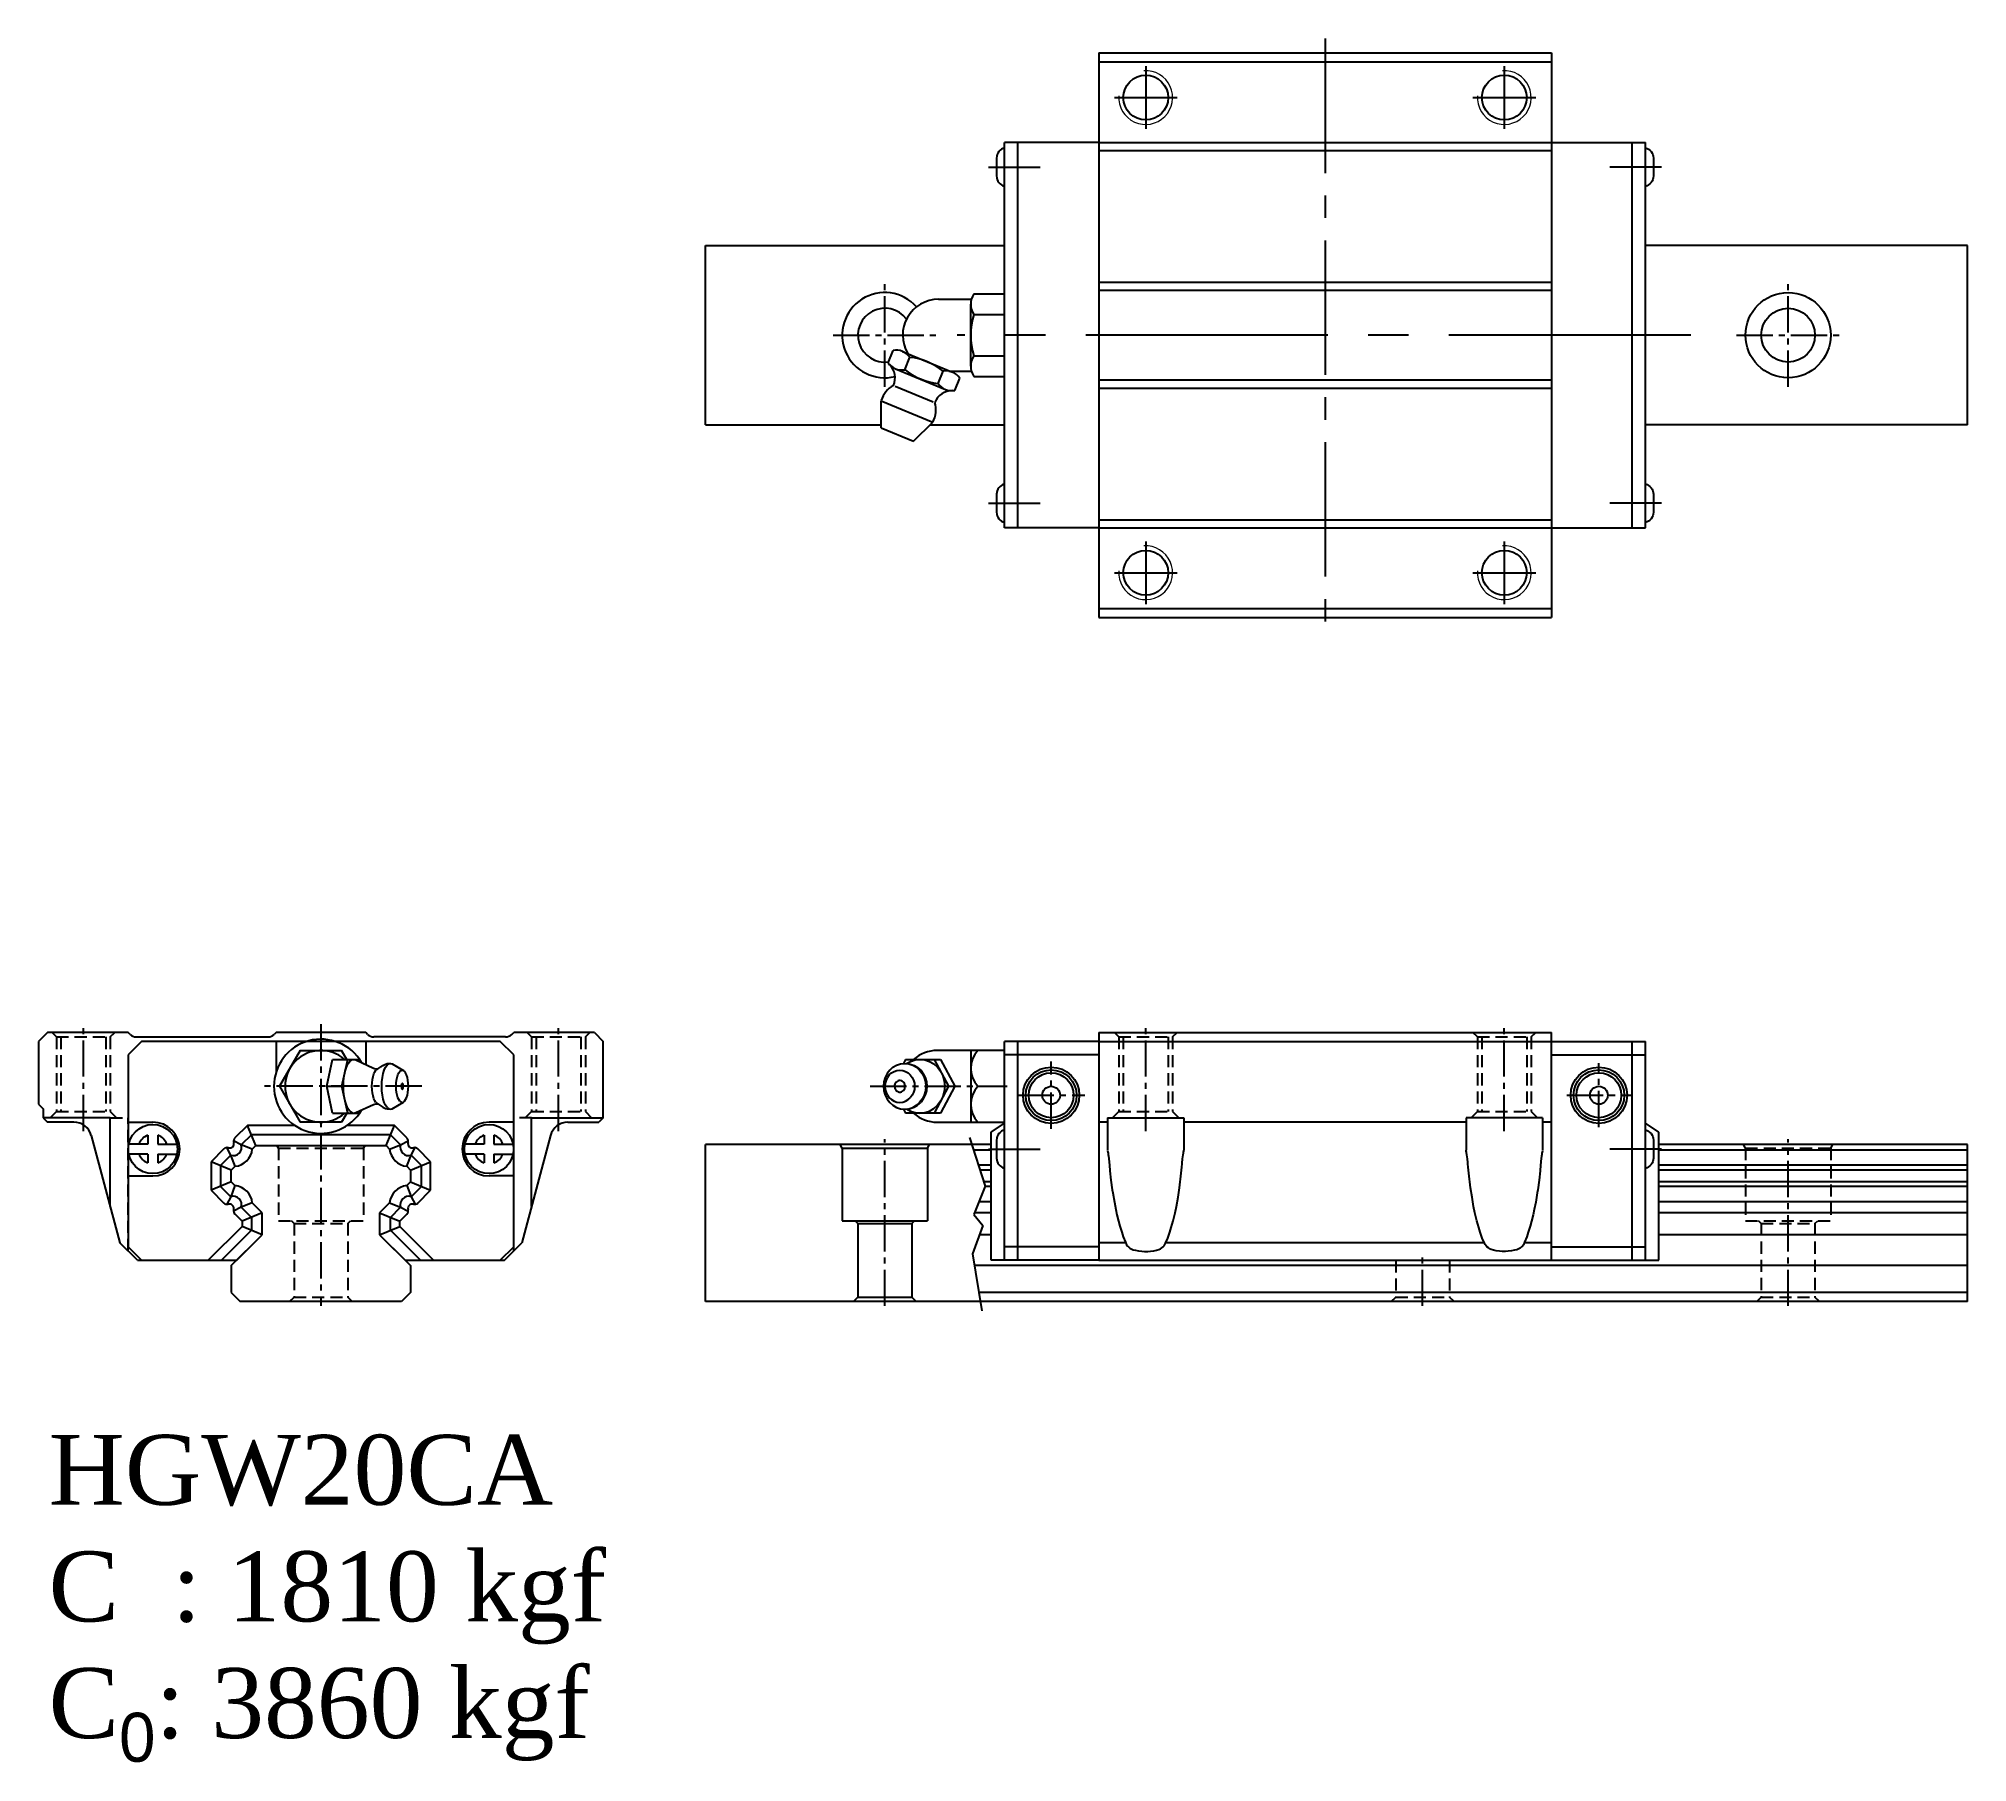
# Model space of a CAD drawing. Extents: x -31 to 184, y -56 to 136.
import ezdxf

# ---------------------------------------------------------------- set-up
doc = ezdxf.new("R2010")
doc.units = 0
doc.header["$LTSCALE"] = 20
doc.header["$MEASUREMENT"] = 0
doc.header["$PDSIZE"] = 0.001
doc.linetypes.add('CENTER2', pattern=[1.125, 0.75, -0.125, 0.125, -0.125])
doc.linetypes.add('DASHED2', pattern=[0.375, 0.25, -0.125])
doc.layers.get('0').update_dxf_attribs({"linetype": 'CONTINUOUS'})
doc.layers.add('0.15', color=1, linetype='CONTINUOUS', lineweight=15)
for name, color, linetype in [('中心線', 4, 'CENTER2'), ('建構線', 1, 'CONTINUOUS'), ('指線', 3, 'CONTINUOUS')]:
    doc.layers.add(name, color=color, linetype=linetype)
doc.layers.add('虛線', color=6, linetype='DASHED2', plot=False)

# ---------------------------------------------------------------- blocks, each defined once
blk = doc.blocks.new('I1')
blk.add_line((-0.88, 1), (-0.88, -1))
for centre, start, end in [((0.34, 0.98), 105.963, 179.0724), ((0.34, -0.98), 180.9276, 254.037)]:
    blk.add_arc(centre, 1.22, start, end)
at = {"layer": '中心線'}
blk.add_line((-1.78, 0), (3.97, 0), dxfattribs=at)
blk = doc.blocks.new('HGW20CA_F')
at = {"ltscale": 0.27}
for p, q in [((-34.25, 0), (-34.25, 24.4)), ((-25.25, 24.4), (-34.25, 24.4)), ((-25.25, 25.4), (25.25, 25.4)), ((-25.25, 25.4), (-25.25, 0)), ((-25.25, 24.4), (25.25, 24.4)), ((25.25, 0), (25.25, 25.4)), ((25.25, 24.4), (34.25, 24.4)), ((34.25, 0), (34.25, 24.4)), ((-25.25, 22.9), (-34.25, 22.9)), ((25.25, 22.9), (34.25, 22.9)), ((-24.25, 15.4), (-25.25, 15.4)), ((-24.25, 15.9), (-15.75, 15.9)), ((-24.25, 15.9), (-24.25, 12.26)), ((-15.75, 15.9), (-15.75, 12.26)), ((15.75, 15.4), (-15.75, 15.4)), ((24.25, 15.9), (15.75, 15.9)), ((15.75, 15.9), (15.75, 12.26)), ((24.25, 15.9), (24.25, 12.26)), ((25.25, 15.4), (24.25, 15.4)), ((-24.25, 12.22), (-24.25, 12.17)), ((-24.25, 12.17), (-24.23, 12.09)), ((-24.23, 12.09), (-24.23, 12.06)), ((-24.23, 12.06), (-24.2, 11.93)), ((-24.2, 11.93), (-24.18, 11.81)), ((-24.18, 11.81), (-24.14, 11.59)), ((-24.14, 11.59), (-24.11, 11.33)), ((-24.11, 11.33), (-24.1, 11.24)), ((-24.1, 11.24), (-24.09, 11.08)), ((-24.09, 11.08), (-24.07, 10.93)), ((-24.07, 10.93), (-24.05, 10.6)), ((-15.94, 10.74), (-15.92, 11.03)), ((-15.92, 11.03), (-15.91, 11.18)), ((-15.91, 11.18), (-15.89, 11.32)), ((-15.89, 11.32), (-15.86, 11.54)), ((-15.86, 11.54), (-15.83, 11.75)), ((-15.83, 11.75), (-15.82, 11.81)), ((-15.82, 11.81), (-15.79, 11.96)), ((-15.79, 11.96), (-15.77, 12.07)), ((-15.77, 12.07), (-15.75, 12.16)), ((-15.75, 12.25), (-15.76, 12.26)), ((-15.75, 12.23), (-15.75, 12.25)), ((-15.75, 12.19), (-15.75, 12.23)), ((-15.75, 12.16), (-15.75, 12.19)), ((15.75, 12.25), (15.76, 12.26)), ((15.75, 12.23), (15.75, 12.25)), ((15.75, 12.19), (15.75, 12.23)), ((15.75, 12.16), (15.75, 12.19)), ((15.77, 12.07), (15.75, 12.16)), ((15.79, 11.96), (15.77, 12.07)), ((15.82, 11.81), (15.79, 11.96)), ((15.83, 11.75), (15.82, 11.81)), ((15.86, 11.54), (15.83, 11.75)), ((15.89, 11.32), (15.86, 11.54)), ((15.91, 11.18), (15.89, 11.32)), ((15.92, 11.03), (15.91, 11.18)), ((15.94, 10.74), (15.92, 11.03)), ((24.07, 10.93), (24.05, 10.6)), ((24.09, 11.08), (24.07, 10.93)), ((24.1, 11.24), (24.09, 11.08)), ((24.11, 11.33), (24.1, 11.24)), ((24.14, 11.59), (24.11, 11.33)), ((24.18, 11.81), (24.14, 11.59)), ((24.2, 11.93), (24.18, 11.81)), ((24.23, 12.06), (24.2, 11.93)), ((24.25, 12.17), (24.23, 12.09)), ((24.23, 12.09), (24.23, 12.06)), ((24.25, 12.22), (24.25, 12.17)), ((-24.05, 10.6), (-23.99, 9.98)), ((-23.99, 9.98), (-23.88, 8.93)), ((-23.88, 8.93), (-23.73, 7.86)), ((-16.19, 8.41), (-16.07, 9.39)), ((-16.07, 9.39), (-15.97, 10.4)), ((-15.97, 10.4), (-15.94, 10.74)), ((15.97, 10.4), (15.94, 10.74)), ((16.07, 9.39), (15.97, 10.4)), ((16.19, 8.41), (16.07, 9.39)), ((23.88, 8.93), (23.73, 7.86)), ((23.99, 9.98), (23.88, 8.93)), ((24.05, 10.6), (23.99, 9.98)), ((-23.73, 7.86), (-23.68, 7.51)), ((-23.68, 7.51), (-23.5, 6.47)), ((-23.5, 6.47), (-23.35, 5.67)), ((-16.58, 6.01), (-16.4, 7.02)), ((-16.4, 7.02), (-16.24, 8.06)), ((-16.24, 8.06), (-16.19, 8.41)), ((16.24, 8.06), (16.19, 8.41)), ((16.4, 7.02), (16.24, 8.06)), ((16.58, 6.01), (16.4, 7.02)), ((23.5, 6.47), (23.35, 5.67)), ((23.68, 7.51), (23.5, 6.47)), ((23.73, 7.86), (23.68, 7.51)), ((-23.35, 5.67), (-23.21, 5.06)), ((-23.21, 5.06), (-23.04, 4.35)), ((-23.04, 4.35), (-22.89, 3.81)), ((-17.16, 3.66), (-16.95, 4.4)), ((-16.95, 4.4), (-16.73, 5.3)), ((-16.73, 5.3), (-16.58, 6.01)), ((16.73, 5.3), (16.58, 6.01)), ((16.95, 4.4), (16.73, 5.3)), ((17.16, 3.66), (16.95, 4.4)), ((23.04, 4.35), (22.89, 3.81)), ((23.21, 5.06), (23.04, 4.35)), ((23.35, 5.67), (23.21, 5.06)), ((-22.89, 3.81), (-22.68, 3.14)), ((-22.68, 3.14), (-22.51, 2.63)), ((-22.51, 2.63), (-22.27, 2.03)), ((-17.79, 1.9), (-17.55, 2.47)), ((-17.55, 2.47), (-17.32, 3.14)), ((-17.32, 3.14), (-17.16, 3.66)), ((17.32, 3.14), (17.16, 3.66)), ((17.55, 2.47), (17.32, 3.14)), ((17.79, 1.9), (17.55, 2.47)), ((22.51, 2.63), (22.27, 2.03)), ((22.68, 3.14), (22.51, 2.63)), ((22.89, 3.81), (22.68, 3.14)), ((-25.25, 1.5), (-34.25, 1.5)), ((-25.25, 0), (-34.25, 0)), ((-22.23, 1.95), (-25.25, 1.95)), ((-25.25, 0), (25.25, 0)), ((-22.27, 2.03), (-22.21, 1.89)), ((-22.21, 1.89), (-22.17, 1.82)), ((-22.17, 1.82), (-22.13, 1.73)), ((-22.13, 1.73), (-22.02, 1.58)), ((-22.02, 1.58), (-21.91, 1.48)), ((-21.91, 1.48), (-21.76, 1.36)), ((-21.76, 1.36), (-21.56, 1.25)), ((-21.56, 1.25), (-21.39, 1.18)), ((-21.39, 1.18), (-21.14, 1.11)), ((-21.14, 1.11), (-20.79, 1.04)), ((-20.79, 1.04), (-20.43, 1)), ((-20.43, 1), (-20.14, 0.99)), ((-20.14, 0.99), (-19.75, 0.99)), ((-19.75, 0.99), (-19.45, 1.01)), ((-19.45, 1.01), (-19.08, 1.06)), ((-19.08, 1.06), (-18.8, 1.13)), ((-18.8, 1.13), (-18.54, 1.21)), ((-18.54, 1.21), (-18.36, 1.29)), ((-18.36, 1.29), (-18.22, 1.37)), ((-18.22, 1.37), (-18.07, 1.49)), ((-18.07, 1.49), (-17.96, 1.61)), ((-17.96, 1.61), (-17.86, 1.75)), ((-17.86, 1.75), (-17.82, 1.82)), ((-17.82, 1.82), (-17.79, 1.9)), ((17.77, 1.95), (-17.77, 1.95)), ((17.82, 1.82), (17.79, 1.9)), ((17.86, 1.75), (17.82, 1.82)), ((17.96, 1.61), (17.86, 1.75)), ((18.07, 1.49), (17.96, 1.61)), ((18.22, 1.37), (18.07, 1.49)), ((18.36, 1.29), (18.22, 1.37)), ((18.54, 1.21), (18.36, 1.29)), ((18.8, 1.13), (18.54, 1.21)), ((19.08, 1.06), (18.8, 1.13)), ((19.45, 1.01), (19.08, 1.06)), ((19.75, 0.99), (19.45, 1.01)), ((20.14, 0.99), (19.75, 0.99)), ((20.43, 1), (20.14, 0.99)), ((20.79, 1.04), (20.43, 1)), ((21.14, 1.11), (20.79, 1.04)), ((21.39, 1.18), (21.14, 1.11)), ((21.56, 1.25), (21.39, 1.18)), ((21.76, 1.36), (21.56, 1.25)), ((21.91, 1.48), (21.76, 1.36)), ((22.02, 1.58), (21.91, 1.48)), ((22.13, 1.73), (22.02, 1.58)), ((22.17, 1.82), (22.13, 1.73)), ((22.21, 1.89), (22.17, 1.82)), ((22.27, 2.03), (22.21, 1.89)), ((25.25, 1.95), (22.23, 1.95)), ((25.25, 1.5), (34.25, 1.5)), ((25.25, 0), (34.25, 0))]:
    blk.add_line(p, q, dxfattribs=at)
for centre, radius in [((-30.55, 18.4), 3.14), ((30.55, 18.4), 3.14), ((-30.55, 18.4), 2.83), ((-30.55, 18.4), 2.5), ((-30.55, 18.4), 1), ((30.55, 18.4), 2.83), ((30.55, 18.4), 2.5), ((30.55, 18.4), 1)]:
    blk.add_circle(centre, radius, dxfattribs=at)
at = {"layer": '中心線', "ltscale": 0.27}
for p, q in [((-20, 14.4), (-20, 26.4)), ((20, 14.4), (20, 26.4)), ((-30.55, 14.65), (-30.55, 22.15)), ((30.55, 14.83), (30.55, 21.98)), ((-34.3, 18.4), (-26.8, 18.4)), ((26.98, 18.4), (34.12, 18.4))]:
    blk.add_line(p, q, dxfattribs=at)
at = {"layer": '虛線', "ltscale": 0.27}
for p, q in [((-23, 24.9), (-23.5, 25.4)), ((-23, 24.9), (-23, 16.6)), ((-23, 24.9), (-17, 24.9)), ((-22.5, 24.9), (-22.5, 16.6)), ((-17.5, 24.9), (-17.5, 16.6)), ((-17, 24.9), (-16.5, 25.4)), ((-17, 24.9), (-17, 16.6)), ((17, 24.9), (16.5, 25.4)), ((17, 24.9), (17, 16.6)), ((17, 24.9), (23, 24.9)), ((17.5, 24.9), (17.5, 16.6)), ((22.5, 24.9), (22.5, 16.6)), ((23, 24.9), (23.5, 25.4)), ((23, 24.9), (23, 16.6)), ((-23, 16.6), (-23.7, 15.9)), ((-23, 16.6), (-17, 16.6)), ((-17, 16.6), (-16.3, 15.9)), ((17, 16.6), (16.3, 15.9)), ((17, 16.6), (23, 16.6)), ((23, 16.6), (23.7, 15.9))]:
    blk.add_line(p, q, dxfattribs=at)
blk = doc.blocks.new('A$C02B53278')
blk.add_circle((0, 0), 2.5)
at = {"layer": '0.15'}
blk.add_arc((0, 0), 3, 266.1774, 183.8226, dxfattribs=at)
at = {"layer": '中心線'}
for p, q in [((0, -3.5), (0, 3.5)), ((-3.5, 0), (3.5, 0))]:
    blk.add_line(p, q, dxfattribs=at)

msp = doc.modelspace()

# ---------------------------------------------------------------- linework, layer by layer
at = {"ltscale": 1.2}
for p, q in [((86.76, 134.67), (137.26, 134.67)), ((86.76, 134.67), (86.76, 71.67)), ((86.76, 133.67), (137.26, 133.67)), ((137.26, 134.67), (137.26, 71.67)), ((86.76, 124.67), (137.26, 124.67)), ((86.76, 123.75), (137.26, 123.75)), ((86.76, 109.08), (137.26, 109.08)), ((86.76, 108.17), (137.26, 108.17)), ((86.76, 98.17), (137.26, 98.17)), ((86.76, 97.25), (137.26, 97.25)), ((86.76, 82.58), (137.26, 82.58)), ((86.76, 81.67), (137.26, 81.67)), ((86.76, 72.67), (137.26, 72.67)), ((86.76, 71.67), (137.26, 71.67))]:
    msp.add_line(p, q, dxfattribs=at)
for p, q in [((76.26, 81.67), (76.26, 124.67)), ((86.76, 124.67), (76.26, 124.67)), ((137.26, 124.67), (147.76, 124.67)), ((147.76, 81.67), (147.76, 124.67)), ((42.9, 113.17), (76.26, 113.17)), ((183.68, 113.17), (147.76, 113.17)), ((42.9, 93.17), (62.49, 93.17)), ((67.95, 93.17), (76.26, 93.17)), ((183.67, 93.17), (147.76, 93.17)), ((86.76, 81.67), (76.26, 81.67)), ((137.26, 81.67), (147.76, 81.67)), ((76.26, 0), (76.26, 24.4)), ((77.76, 24.4), (76.26, 24.4)), ((146.26, 24.4), (147.76, 24.4)), ((147.76, 0), (147.76, 24.4)), ((77.76, 22.9), (76.26, 22.9)), ((146.26, 22.9), (147.76, 22.9)), ((74.76, 14.3), (76.26, 15.3)), ((149.26, 14.3), (147.76, 15.3)), ((74.76, 0), (74.76, 14.3)), ((149.26, 0), (149.26, 14.3)), ((77.76, 1.5), (76.26, 1.5)), ((146.26, 1.5), (147.76, 1.5)), ((77.76, 0), (74.76, 0)), ((146.26, 0), (149.26, 0))]:
    msp.add_line(p, q)
at = {"ltscale": 0.27}
for p, q in [((77.76, 81.67), (77.76, 124.67)), ((146.26, 81.67), (146.26, 124.67)), ((42.9, 93.17), (42.9, 113.17)), ((183.67, 93.17), (183.68, 113.17)), ((-30.5, 25.4), (-31.5, 24.4)), ((-31.5, 24.4), (-31.5, 17.4)), ((-21.5, 25.4), (-30.5, 25.4)), ((-21.29, 25.19), (-21.5, 25.4)), ((-20, 24.4), (-21.5, 22.9)), ((-20.59, 24.9), (-5.91, 24.9)), ((20, 24.4), (-20, 24.4)), ((-5, 25.4), (-5.21, 25.19)), ((5, 25.4), (-5, 25.4)), ((-5, 24.4), (-5, 21)), ((5.21, 25.19), (5, 25.4)), ((5, 24.4), (5, 21.83)), ((20.59, 24.9), (5.91, 24.9)), ((21.5, 22.9), (20, 24.4)), ((21.29, 25.19), (21.5, 25.4)), ((30.5, 25.4), (21.5, 25.4)), ((30.5, 25.4), (31.5, 24.4)), ((31.5, 15.9), (31.5, 24.4)), ((77.76, 0), (77.76, 24.4)), ((146.26, 0), (146.26, 24.4)), ((146.26, 0), (146.26, 24.4)), ((-21.5, 22.9), (-21.5, 1.5)), ((-2.31, 23.4), (-4.62, 19.4)), ((-2.31, 23.4), (2.31, 23.4)), ((0.64, 19.4), (1.3, 22.4)), ((1.3, 22.4), (4.32, 22.4)), ((2.89, 22.4), (2.31, 23.4)), ((2.33, 19.4), (2.99, 22.4)), ((2.7, 21.07), (2.84, 21.52)), ((2.84, 21.52), (3.01, 21.89)), ((3.01, 21.89), (3.21, 22.17)), ((3.21, 22.17), (3.43, 22.34)), ((3.43, 22.34), (3.65, 22.4)), ((3.65, 22.4), (3.88, 22.34)), ((3.88, 22.34), (5.88, 21.44)), ((4.38, 22.12), (4.32, 22.4)), ((6.33, 21.35), (6.89, 21.71)), ((6.72, 21.58), (6.89, 21.71)), ((6.89, 21.71), (7.21, 21.88)), ((7.07, 21.21), (7.22, 21.52)), ((7.21, 21.88), (7.4, 21.93)), ((7.22, 21.52), (7.39, 21.76)), ((7.39, 21.76), (7.57, 21.9)), ((7.4, 21.93), (7.76, 21.95)), ((7.57, 21.9), (7.76, 21.95)), ((7.76, 21.95), (7.95, 21.9)), ((7.95, 21.9), (9.21, 21.16)), ((21.5, 1.5), (21.5, 22.9)), ((63.45, 21.21), (63.8, 21.52)), ((63.8, 21.52), (64.21, 21.76)), ((64.21, 21.76), (64.66, 21.9)), ((64.66, 21.9), (65.12, 21.95)), ((65.22, 22.4), (64.97, 21.94)), ((65.12, 21.95), (65.58, 21.9)), ((65.22, 22.4), (69.12, 22.4)), ((65.34, 21.93), (65.76, 22.17)), ((65.58, 21.9), (65.72, 21.88)), ((65.58, 21.9), (66.02, 21.76)), ((65.72, 21.88), (66.16, 21.73)), ((65.76, 22.17), (66.28, 22.34)), ((66.02, 21.76), (66.43, 21.52)), ((66.16, 21.73), (66.56, 21.5)), ((66.28, 22.34), (66.82, 22.4)), ((66.43, 21.52), (66.78, 21.21)), ((66.82, 22.4), (67.36, 22.34)), ((67.36, 22.34), (67.88, 22.17)), ((67.88, 22.17), (68.36, 21.89)), ((68.36, 21.89), (68.78, 21.52)), ((68.42, 22.4), (70.02, 19.4)), ((76.26, 23.4), (68.75, 23.4)), ((68.78, 21.52), (69.12, 21.07)), ((69.12, 22.4), (70.72, 19.4)), ((72.49, 23.4), (72.49, 15.4)), ((-4.62, 19.4), (-2.31, 15.4)), ((0.64, 19.4), (2.33, 19.4)), ((1.3, 16.4), (0.64, 19.4)), ((2.99, 16.4), (2.33, 19.4)), ((2.5, 19.4), (2.53, 19.99)), ((2.53, 18.81), (2.5, 19.4)), ((2.53, 19.99), (2.59, 20.55)), ((2.59, 20.55), (2.7, 21.07)), ((5.68, 19.4), (5.7, 19.78)), ((5.7, 19.02), (5.68, 19.4)), ((5.7, 19.78), (5.74, 20.15)), ((5.74, 20.15), (5.81, 20.48)), ((5.81, 20.48), (5.9, 20.78)), ((5.88, 21.44), (6.12, 21.34)), ((5.9, 20.78), (6.01, 21.02)), ((6.01, 21.02), (6.14, 21.2)), ((6.12, 21.34), (6.33, 21.35)), ((6.14, 21.2), (6.28, 21.31)), ((6.28, 21.31), (6.33, 21.35)), ((6.79, 19.4), (6.81, 19.9)), ((6.81, 18.9), (6.79, 19.4)), ((6.81, 19.9), (6.86, 20.38)), ((6.86, 20.38), (6.95, 20.82)), ((6.95, 20.82), (7.07, 21.21)), ((8.39, 19.4), (8.4, 19.75)), ((8.4, 19.05), (8.39, 19.4)), ((8.4, 19.75), (8.44, 20.09)), ((8.44, 20.09), (8.5, 20.4)), ((8.5, 20.4), (8.59, 20.67)), ((8.59, 20.67), (8.69, 20.89)), ((8.69, 20.89), (8.81, 21.06)), ((8.81, 21.06), (8.94, 21.16)), ((8.94, 21.16), (9.07, 21.19)), ((9.07, 21.19), (9.21, 21.16)), ((9.21, 21.16), (9.33, 21.06)), ((9.45, 20.89), (9.33, 21.06)), ((9.56, 20.67), (9.45, 20.89)), ((9.64, 20.4), (9.56, 20.67)), ((9.7, 20.09), (9.64, 20.4)), ((9.74, 19.75), (9.7, 20.09)), ((9.76, 19.4), (9.74, 19.75)), ((9.74, 19.05), (9.76, 19.4)), ((62.8, 19.9), (62.76, 19.4)), ((62.76, 19.4), (62.8, 18.9)), ((62.94, 20.38), (62.8, 19.9)), ((62.95, 19.75), (62.92, 19.4)), ((62.92, 19.4), (62.95, 19.05)), ((63.15, 20.82), (62.94, 20.38)), ((63.04, 20.09), (62.95, 19.75)), ((63.2, 20.4), (63.04, 20.09)), ((63.45, 21.21), (63.15, 20.82)), ((63.4, 20.67), (63.2, 20.4)), ((63.4, 20.67), (63.65, 20.89)), ((63.65, 20.89), (63.94, 21.06)), ((63.91, 21.04), (63.92, 21.04)), ((63.94, 21.06), (64.25, 21.16)), ((64.25, 21.16), (64.57, 21.19)), ((64.57, 21.19), (64.9, 21.16)), ((64.9, 21.16), (65.21, 21.06)), ((65.21, 21.06), (65.49, 20.89)), ((65.49, 20.89), (65.74, 20.67)), ((65.74, 20.67), (65.95, 20.4)), ((65.95, 20.4), (66.1, 20.09)), ((66.1, 20.09), (66.2, 19.75)), ((66.2, 19.75), (66.23, 19.4)), ((66.23, 19.4), (66.2, 19.05)), ((66.56, 21.5), (66.91, 21.19)), ((66.78, 21.21), (67.08, 20.82)), ((66.91, 21.19), (67.2, 20.8)), ((67.08, 20.82), (67.29, 20.38)), ((67.2, 20.8), (67.42, 20.37)), ((67.29, 20.38), (67.43, 19.9)), ((67.42, 20.37), (67.55, 19.89)), ((67.43, 19.9), (67.47, 19.4)), ((67.47, 19.4), (67.43, 18.9)), ((67.55, 19.89), (67.6, 19.4)), ((67.6, 19.4), (67.55, 18.91)), ((70.02, 19.4), (68.42, 16.4)), ((69.12, 21.07), (69.38, 20.55)), ((70.72, 19.4), (69.12, 16.4)), ((69.38, 20.55), (69.54, 19.99)), ((69.54, 19.99), (69.59, 19.4)), ((69.59, 19.4), (69.54, 18.81)), ((70.02, 19.4), (70.72, 19.4)), ((73.27, 19.4), (76.26, 19.4)), ((-31.5, 17.4), (-31, 16.9)), ((2.59, 18.25), (2.53, 18.81)), ((2.7, 17.73), (2.59, 18.25)), ((2.84, 17.28), (2.7, 17.73)), ((3.01, 16.91), (2.84, 17.28)), ((3.88, 16.46), (5.88, 17.36)), ((5.74, 18.65), (5.7, 19.02)), ((5.81, 18.32), (5.74, 18.65)), ((5.9, 18.02), (5.81, 18.32)), ((5.88, 17.36), (6.12, 17.46)), ((6.01, 17.78), (5.9, 18.02)), ((6.14, 17.6), (6.01, 17.78)), ((6.07, 17.46), (6.12, 17.46)), ((6.12, 17.46), (6.33, 17.45)), ((6.14, 17.6), (6.28, 17.49)), ((6.28, 17.49), (6.33, 17.45)), ((6.33, 17.45), (6.89, 17.09)), ((6.86, 18.42), (6.81, 18.9)), ((6.95, 17.98), (6.86, 18.42)), ((7.07, 17.59), (6.95, 17.98)), ((7.22, 17.28), (7.07, 17.59)), ((7.39, 17.04), (7.22, 17.28)), ((7.95, 16.9), (9.21, 17.64)), ((8.44, 18.71), (8.4, 19.05)), ((8.5, 18.4), (8.44, 18.71)), ((8.59, 18.13), (8.5, 18.4)), ((8.69, 17.91), (8.59, 18.13)), ((8.81, 17.74), (8.69, 17.91)), ((8.8, 17.76), (8.8, 17.76)), ((8.81, 17.74), (8.94, 17.64)), ((8.94, 17.64), (9.07, 17.61)), ((9.07, 17.61), (9.21, 17.64)), ((9.21, 17.64), (9.33, 17.74)), ((9.33, 17.74), (9.45, 17.91)), ((9.45, 17.91), (9.56, 18.13)), ((9.56, 18.13), (9.64, 18.4)), ((9.64, 18.4), (9.7, 18.71)), ((9.7, 18.71), (9.74, 19.05)), ((62.8, 18.9), (62.94, 18.42)), ((62.94, 18.42), (63.15, 17.98)), ((62.95, 19.05), (63.04, 18.71)), ((63.04, 18.71), (63.2, 18.4)), ((63.15, 17.98), (63.45, 17.59)), ((63.2, 18.4), (63.4, 18.13)), ((63.4, 18.13), (63.65, 17.91)), ((63.45, 17.59), (63.8, 17.28)), ((63.65, 17.91), (63.94, 17.74)), ((63.8, 17.28), (64.21, 17.04)), ((63.91, 17.76), (63.92, 17.76)), ((63.94, 17.74), (64.25, 17.64)), ((64.25, 17.64), (64.57, 17.61)), ((64.57, 17.61), (64.9, 17.64)), ((64.9, 17.64), (65.21, 17.74)), ((65.21, 17.74), (65.49, 17.91)), ((65.49, 17.91), (65.74, 18.13)), ((65.95, 18.4), (65.74, 18.13)), ((66.1, 18.71), (65.95, 18.4)), ((66.02, 17.04), (66.43, 17.28)), ((66.2, 19.05), (66.1, 18.71)), ((66.16, 17.07), (66.56, 17.3)), ((66.43, 17.28), (66.78, 17.59)), ((66.56, 17.3), (66.91, 17.61)), ((67.08, 17.98), (66.78, 17.59)), ((67.2, 18), (66.91, 17.61)), ((67.29, 18.42), (67.08, 17.98)), ((67.42, 18.43), (67.2, 18)), ((67.43, 18.9), (67.29, 18.42)), ((67.55, 18.91), (67.42, 18.43)), ((68.36, 16.91), (68.78, 17.28)), ((69.12, 17.73), (68.78, 17.28)), ((69.38, 18.25), (69.12, 17.73)), ((69.54, 18.81), (69.38, 18.25)), ((-31, 16.9), (-31, 15.9)), ((-23.5, 15.9), (-31, 15.9)), ((-31, 15.9), (-30.5, 15.4)), ((-27.55, 15.4), (-30.5, 15.4)), ((-23.5, 6), (-23.5, 15.9)), ((-21.5, 15.4), (-18.75, 15.4)), ((2.31, 15.4), (-2.31, 15.4)), ((1.3, 16.4), (4.32, 16.4)), ((2.89, 16.4), (2.31, 15.4)), ((3.21, 16.63), (3.01, 16.91)), ((3.21, 16.63), (3.43, 16.46)), ((3.43, 16.46), (3.65, 16.4)), ((3.65, 16.4), (3.88, 16.46)), ((4.32, 16.4), (4.38, 16.68)), ((6.89, 17.09), (7.21, 16.92)), ((7.21, 16.92), (7.4, 16.87)), ((7.39, 17.04), (7.57, 16.9)), ((7.4, 16.87), (7.76, 16.85)), ((7.57, 16.9), (7.76, 16.85)), ((7.76, 16.85), (7.95, 16.9)), ((21.5, 15.4), (18.75, 15.4)), ((23.5, 6), (23.5, 15.9)), ((23.5, 15.9), (31.5, 15.9)), ((27.55, 15.4), (31, 15.4)), ((31.5, 15.9), (31, 15.4)), ((64.21, 17.04), (64.66, 16.9)), ((64.66, 16.9), (65.12, 16.85)), ((64.97, 16.86), (65.22, 16.4)), ((65.12, 16.85), (65.58, 16.9)), ((69.12, 16.4), (65.22, 16.4)), ((65.34, 16.87), (65.76, 16.63)), ((65.58, 16.9), (66.02, 17.04)), ((65.58, 16.9), (65.72, 16.92)), ((65.72, 16.92), (66.16, 17.07)), ((65.76, 16.63), (66.28, 16.46)), ((66.28, 16.46), (66.82, 16.4)), ((66.82, 16.4), (67.36, 16.46)), ((67.36, 16.46), (67.88, 16.63)), ((67.88, 16.63), (68.36, 16.91)), ((68.75, 15.4), (76.26, 15.4)), ((-25.62, 13.92), (-22.42, 1.95)), ((-8.89, 12.87), (-9.74, 13.32)), ((-8.19, 15.04), (-9.59, 13.64)), ((-7.76, 14), (-8.89, 12.87)), ((-2.92, 15.04), (-8.19, 15.04)), ((-7.26, 12.8), (-8.19, 15.04)), ((7.76, 14), (-7.76, 14)), ((8.19, 15.04), (2.92, 15.04)), ((7.26, 12.8), (8.19, 15.04)), ((8.89, 12.87), (7.76, 14)), ((9.59, 13.64), (8.19, 15.04)), ((8.89, 12.87), (9.74, 13.32)), ((25.62, 13.92), (22.42, 1.95)), ((-10.82, 12.41), (-12.24, 10.99)), ((-10, 10.06), (-12.24, 10.99)), ((-12.24, 10.99), (-12.24, 7.8)), ((-10.05, 11.71), (-11.2, 10.56)), ((-10.05, 11.71), (-10.5, 12.56)), ((-9.58, 10.48), (-10.05, 11.71)), ((-7.66, 12.4), (-8.89, 12.87)), ((-7.66, 12.4), (-7.26, 12.8)), ((-7.66, 12.4), (-7.26, 12.8)), ((-7.26, 12.8), (7.26, 12.8)), ((-7.26, 12.8), (7.26, 12.8)), ((7.26, 12.8), (7.66, 12.4)), ((7.26, 12.8), (7.66, 12.4)), ((7.66, 12.4), (8.89, 12.87)), ((9.58, 10.48), (10.05, 11.71)), ((10, 10.06), (12.24, 10.99)), ((10.05, 11.71), (10.5, 12.56)), ((11.2, 10.56), (10.05, 11.71)), ((12.24, 10.99), (10.82, 12.41)), ((12.24, 7.8), (12.24, 10.99)), ((42.9, -4.6), (42.9, 12.9)), ((74.76, 12.9), (42.9, 12.9)), ((58.15, 12.5), (57.92, 12.9)), ((58.15, 12.5), (58.15, 4.4)), ((58.15, 12.5), (67.65, 12.5)), ((67.65, 12.5), (67.88, 12.9)), ((67.65, 12.5), (67.65, 4.4)), ((74.76, 12.29), (72.8, 12.29)), ((183.67, 12.9), (149.26, 12.9)), ((183.67, 12.29), (149.26, 12.29)), ((183.67, -4.6), (183.67, 12.9)), ((-21.5, 9.4), (-18.75, 9.4)), ((-10, 8.73), (-12.24, 7.8)), ((-11.2, 10.56), (-11.2, 8.23)), ((-10, 10.06), (-9.58, 10.48)), ((-10, 10.06), (-9.58, 10.48)), ((-10, 8.73), (-10, 10.06)), ((-10, 8.73), (-10, 10.06)), ((-9.59, 8.32), (-10, 8.73)), ((-9.59, 8.32), (-10, 8.73)), ((9.58, 10.48), (10, 10.06)), ((9.58, 10.48), (10, 10.06)), ((10, 8.73), (9.59, 8.32)), ((10, 8.73), (9.59, 8.32)), ((10, 10.06), (10, 8.73)), ((10, 10.06), (10, 8.73)), ((10, 8.73), (12.24, 7.8)), ((11.2, 8.23), (11.2, 10.56)), ((21.5, 9.4), (18.75, 9.4)), ((74.76, 10.59), (73.34, 10.59)), ((74.76, 10.06), (73.51, 10.06)), ((74.76, 8.73), (73.93, 8.73)), ((183.67, 10.59), (149.26, 10.59)), ((183.67, 10.06), (149.26, 10.06)), ((183.67, 8.73), (149.26, 8.73)), ((-12.24, 7.8), (-10.82, 6.38)), ((-11.2, 8.23), (-10.06, 7.09)), ((-10.06, 7.09), (-10.5, 6.24)), ((-9.59, 8.32), (-10.06, 7.09)), ((9.59, 8.32), (10.06, 7.09)), ((10.06, 7.09), (11.2, 8.23)), ((10.06, 7.09), (10.5, 6.24)), ((10.82, 6.38), (12.24, 7.8)), ((74.76, 6.5), (73.38, 6.5)), ((74.76, 8.21), (74.07, 8.21)), ((183.67, 8.21), (149.26, 8.21)), ((183.67, 6.5), (149.26, 6.5)), ((-8.89, 5.92), (-9.74, 5.48)), ((-9.6, 5.16), (-8.79, 4.35)), ((-7.66, 6.39), (-8.89, 5.92)), ((-8.89, 5.92), (-7.75, 4.78)), ((-6.55, 5.28), (-8.79, 4.35)), ((-8.79, 4.35), (-8.79, 3.78)), ((-7.75, 4.78), (-7.75, 3.35)), ((-6.55, 5.28), (-7.66, 6.39)), ((-6.55, 5.28), (-7.66, 6.39)), ((-6.55, 2.85), (-6.55, 5.28)), ((-6.55, 2.85), (-6.55, 5.28)), ((7.66, 6.39), (6.55, 5.28)), ((7.66, 6.39), (6.55, 5.28)), ((6.55, 5.28), (6.55, 2.85)), ((6.55, 5.28), (6.55, 2.85)), ((6.55, 5.28), (8.79, 4.35)), ((7.66, 6.39), (8.89, 5.92)), ((7.75, 4.78), (8.89, 5.92)), ((7.75, 3.35), (7.75, 4.78)), ((8.79, 4.35), (9.6, 5.16)), ((8.79, 3.78), (8.79, 4.35)), ((8.89, 5.92), (9.74, 5.48)), ((58.15, 4.4), (67.65, 4.4)), ((59.9, 4.1), (59.6, 4.4)), ((65.9, 4.1), (66.2, 4.4)), ((74.76, 5.28), (72.9, 5.28)), ((183.67, 5.28), (149.26, 5.28)), ((-8.79, 3.78), (-12.57, 0)), ((-11.1, 0), (-7.75, 3.35)), ((-10, -0.6), (-6.55, 2.85)), ((-9.4, 0), (-6.55, 2.85)), ((-6.55, 2.85), (-8.79, 3.78)), ((6.55, 2.85), (8.79, 3.78)), ((6.55, 2.85), (10, -0.6)), ((6.55, 2.85), (9.4, 0)), ((11.1, 0), (7.75, 3.35)), ((12.57, 0), (8.79, 3.78)), ((59.9, 4.1), (59.9, -4.1)), ((59.9, 4.1), (65.9, 4.1)), ((65.9, 4.1), (65.9, -4.1)), ((74.76, 2.85), (73.45, 2.85)), ((183.67, 2.85), (149.26, 2.85)), ((-20.47, 0), (-22.42, 1.95)), ((-21.5, 1.5), (-20, 0)), ((-20.47, 0), (-9.4, 0)), ((9.4, 0), (20.47, 0)), ((20, 0), (21.5, 1.5)), ((20.47, 0), (22.42, 1.95)), ((-10, -0.6), (-10, -3.6)), ((10, -0.6), (10, -3.6)), ((183.67, -0.6), (72.89, -0.6)), ((-10, -3.6), (-9, -4.6)), ((10, -3.6), (9, -4.6)), ((59.4, -4.6), (59.9, -4.1)), ((59.9, -4.1), (65.9, -4.1)), ((66.4, -4.6), (65.9, -4.1)), ((183.67, -3.6), (73.39, -3.6)), ((9, -4.6), (-9, -4.6)), ((183.67, -4.6), (42.9, -4.6))]:
    msp.add_line(p, q, dxfattribs=at)
at = {"linetype": 'Continuous'}
for p, q in [((72.83, 107.77), (76.26, 107.77)), ((68.9, 107.17), (72.57, 107.17)), ((72.49, 99.72), (72.49, 106.62)), ((72.83, 105.47), (76.26, 105.47)), ((63.26, 100.09), (63.84, 101.47)), ((64.88, 101.36), (70.46, 99.05)), ((64.08, 99.43), (69.66, 97.12)), ((65.12, 99.32), (65.69, 100.7)), ((68.84, 97.78), (69.41, 99.16)), ((70.03, 99.17), (72.57, 99.17)), ((72.83, 100.87), (76.26, 100.87)), ((64.05, 97.49), (68.3, 95.73)), ((70.7, 97.01), (71.27, 98.39)), ((72.83, 98.57), (76.26, 98.57)), ((62.49, 95.86), (68.26, 93.48)), ((62.49, 92.83), (62.49, 95.86)), ((62.49, 92.83), (66.11, 91.33)), ((66.11, 91.33), (68.26, 93.48))]:
    msp.add_line(p, q, dxfattribs=at)
at = {"ltscale": 0.27}
for points in [[(8.95, 19.4), (8.99, 19.18), (9.02, 19.12), (9.05, 19.09), (9.09, 19.09), (9.13, 19.12), (9.16, 19.18), (9.19, 19.31), (9.19, 19.4), (9.16, 19.62), (9.12, 19.68), (9.09, 19.71), (9.05, 19.71), (9.02, 19.68), (8.99, 19.62), (8.96, 19.49), (8.95, 19.4)], [(65.17, 19.4), (65.13, 19.61), (65.09, 19.72), (65.03, 19.81), (64.95, 19.9), (64.85, 19.96), (64.76, 20.01), (64.62, 20.04), (64.5, 20.04), (64.39, 20.01), (64.28, 19.95), (64.17, 19.86), (64.08, 19.75), (64.02, 19.63), (63.99, 19.53), (63.98, 19.4), (64.02, 19.19), (64.06, 19.08), (64.12, 18.99), (64.2, 18.9), (64.29, 18.84), (64.39, 18.79), (64.52, 18.76), (64.65, 18.76), (64.75, 18.79), (64.87, 18.85), (64.98, 18.94), (65.07, 19.05), (65.13, 19.17), (65.15, 19.27), (65.17, 19.4)]]:
    msp.add_lwpolyline(points, dxfattribs=at)
for radius in [4.75, 3]:
    msp.add_circle((163.67, 103.17), radius)
for radius, start, end in [(4.75, 41.7355, 283.9243), (3, 36.443, 277.7903)]:
    msp.add_arc((62.9, 103.17), radius, start, end)
at = {"linetype": 'Continuous'}
for centre, radius, start, end in [((74.61, 106.62), 2.12, 147.1328, 212.8672), ((68.9, 103.17), 4, 90, 210.8352), ((80.46, 103.17), 7.97, 163.2213, 196.7787), ((64.17, 99.65), 1.85, 34.6328, 100.3672), ((64.79, 101.14), 1.85, 214.6328, 280.3672), ((61.99, 98.41), 2.06, 335.8479, 45.8479), ((69.54, 104.72), 6.97, 230.7213, 264.2787), ((65, 93.76), 6.97, 50.7213, 84.2787), ((69.75, 97.34), 1.85, 34.6328, 100.3672), ((74.61, 99.72), 2.12, 147.1328, 212.8672), ((65.24, 95.06), 2.86, 118.5865, 163.5865), ((70.41, 94.92), 2.06, 89.1521, 159.1521), ((70.37, 98.83), 1.85, 214.6328, 280.3672), ((65.74, 94.85), 2.86, 331.4135, 16.4135)]:
    msp.add_arc(centre, radius, start, end, dxfattribs=at)
at = {"ltscale": 0.27}
for centre, radius, start, end in [((-20.59, 25.9), 1, 225, 270), ((-5.91, 25.9), 1, 270, 315), ((0, 19.4), 5.25, 30.2433, 329.7567), ((5.91, 25.9), 1, 225, 270), ((20.59, 25.9), 1, 270, 315), ((0, 19.4), 4, 48.5904, 311.4096), ((68.75, 19.4), 4, 90, 131.4096), ((75.45, 21.4), 2.95, 137.3886, 222.6114), ((75.45, 17.4), 2.95, 137.3886, 222.6114), ((-27.55, 13.4), 2, 15, 90), ((-18.75, 12.4), 3, 270, 90), ((18.75, 12.4), 3, 90, 270), ((27.55, 13.4), 2, 90, 165), ((68.75, 19.4), 4, 228.5904, 270), ((-10.2, 13.02), 0.5, 255, 15), ((-9.24, 13.28), 0.5, 135, 195), ((9.24, 13.28), 0.5, 344.9886, 45), ((10.2, 13.02), 0.5, 164.9886, 285.0114), ((-10.46, 12.06), 0.5, 75, 135), ((-9.78, 12.6), 0.93, 253.2656, 16.7344), ((-9.78, 12.6), 2.13, 275.367, 354.633), ((-9.78, 12.6), 2.13, 275.367, 354.633), ((9.78, 12.6), 2.13, 185.367, 264.633), ((9.78, 12.6), 2.13, 185.367, 264.633), ((9.78, 12.6), 0.93, 163.2656, 286.7344), ((10.46, 12.06), 0.5, 45, 105.0114), ((-9.78, 6.2), 0.93, 342.7814, 107.2186), ((-9.78, 6.2), 2.13, 5.0753, 84.9247), ((-9.78, 6.2), 2.13, 5.0753, 84.9247), ((9.78, 6.2), 2.13, 95.0499, 174.9501), ((9.78, 6.2), 2.13, 95.0499, 174.9501), ((9.78, 6.2), 0.93, 72.7392, 197.2609), ((-10.47, 6.74), 0.5, 225, 285), ((-10.21, 5.77), 0.5, 345, 105), ((-9.24, 5.51), 0.5, 165, 225), ((9.24, 5.51), 0.5, 315, 15.0402), ((10.21, 5.77), 0.5, 74.9598, 195.0402), ((10.47, 6.74), 0.5, 254.9598, 315)]:
    msp.add_arc(centre, radius, start, end, dxfattribs=at)
for p in [(9.76, 19.4), (62.76, 19.4)]:
    msp.add_point(p)
at = {"layer": '中心線'}
msp.add_line((112.01, 136.24), (112.01, 70.09), dxfattribs=at)
at = {"layer": '中心線', "ltscale": 0.27}
for p, q in [((62.9, 97.4), (62.9, 108.94)), ((163.67, 97.4), (163.67, 108.94)), ((57.13, 103.17), (68.67, 103.17)), ((157.9, 103.17), (169.45, 103.17)), ((-26.5, 14.4), (-26.5, 26.4)), ((0, 26.32), (0, -5.1)), ((26.5, 14.4), (26.5, 26.4)), ((11.26, 19.4), (-6.75, 19.4)), ((61.26, 19.4), (76.56, 19.4)), ((62.9, -5.1), (62.9, 13.5)), ((163.67, -5.1), (163.67, 13.5)), ((122.9, -5.1), (122.9, 0.4))]:
    msp.add_line(p, q, dxfattribs=at)
at = {"layer": '中心線', "ltscale": 1.8}
msp.add_line((152.83, 103.17), (70.96, 103.17), dxfattribs=at)
at = {"layer": '建構線', "ltscale": 0.27}
for p, q in [((72.35, 13.69), (74.09, 8.25)), ((74.09, 8.25), (72.83, 5.11)), ((72.83, 5.11), (73.83, 3.88)), ((73.83, 3.88), (72.67, 0.73)), ((72.67, 0.73), (73.73, -5.65))]:
    msp.add_line(p, q, dxfattribs=at)
at = {"layer": '指線', "ltscale": 0.27}
for p, q in [((-19.31, 12.95), (-21.44, 12.95)), ((-19.31, 13.95), (-19.31, 12.95)), ((-18.21, 13.95), (-18.21, 12.95)), ((-18.21, 12.95), (-16.07, 12.95)), ((18.19, 12.95), (16.06, 12.95)), ((18.19, 13.95), (18.19, 12.95)), ((19.29, 13.95), (19.29, 12.95)), ((19.29, 12.95), (21.43, 12.95)), ((-19.31, 11.85), (-21.44, 11.85)), ((-19.31, 11.85), (-19.31, 10.85)), ((-18.21, 11.85), (-18.21, 10.85)), ((-18.21, 11.85), (-16.07, 11.85)), ((18.19, 11.85), (16.06, 11.85)), ((18.19, 11.85), (18.19, 10.85)), ((19.29, 11.85), (21.43, 11.85)), ((19.29, 11.85), (19.29, 10.85))]:
    msp.add_line(p, q, dxfattribs=at)
for centre in [(-18.75, 12.4), (18.75, 12.4)]:
    msp.add_circle(centre, 2.74, dxfattribs=at)
for centre, start, end in [((-18.75, 12.4), 109.8018, 160.4747), ((-18.75, 12.4), 19.5075, 70.7868), ((18.75, 12.4), 109.8018, 160.4747), ((18.75, 12.4), 19.5075, 70.7868), ((-18.75, 12.4), 199.4893, 250.1805), ((-18.75, 12.4), 289.1955, 340.493), ((18.75, 12.4), 199.4893, 250.1805), ((18.75, 12.4), 289.1955, 340.493)]:
    msp.add_arc(centre, 1.64, start, end, dxfattribs=at)
at = {"layer": '虛線', "ltscale": 0.27}
for p, q in [((-29.5, 24.9), (-30, 25.4)), ((-29.5, 24.9), (-23.5, 24.9)), ((-29.5, 24.9), (-29.5, 16.6)), ((-29, 24.9), (-29, 16.6)), ((-24, 24.9), (-24, 16.6)), ((-23.5, 24.9), (-23, 25.4)), ((-23.5, 24.9), (-23.5, 16.6)), ((23.5, 24.9), (23, 25.4)), ((23.5, 24.9), (23.5, 16.6)), ((23.5, 24.9), (29.5, 24.9)), ((24, 24.9), (24, 16.6)), ((29, 24.9), (29, 16.6)), ((29.5, 24.9), (30, 25.4)), ((29.5, 24.9), (29.5, 16.6)), ((-29.5, 16.6), (-30.2, 15.9)), ((-29.5, 16.6), (-23.5, 16.6)), ((-23.5, 16.6), (-22.8, 15.9)), ((-23.5, 15.9), (-21.5, 15.9)), ((-21.5, 1.03), (-21.5, 15.9)), ((23.5, 15.9), (21.5, 15.9)), ((21.5, 1.03), (21.5, 15.9)), ((23.5, 16.6), (22.8, 15.9)), ((23.5, 16.6), (29.5, 16.6)), ((29.5, 16.6), (30.2, 15.9)), ((-4.75, 12.5), (-4.92, 12.8)), ((-4.75, 12.5), (-4.75, 4.4)), ((-4.75, 12.5), (4.75, 12.5)), ((4.75, 12.5), (4.92, 12.8)), ((4.75, 12.5), (4.75, 4.4)), ((158.92, 12.5), (158.69, 12.9)), ((158.92, 12.5), (158.92, 4.4)), ((158.92, 12.5), (168.42, 12.5)), ((168.42, 12.5), (168.66, 12.9)), ((168.42, 12.5), (168.42, 4.4)), ((-4.75, 4.4), (4.75, 4.4)), ((-3, 4.1), (-3.3, 4.4)), ((3, 4.1), (3.3, 4.4)), ((158.92, 4.4), (168.42, 4.4)), ((160.67, 4.1), (160.37, 4.4)), ((166.67, 4.1), (166.97, 4.4)), ((-3, 4.1), (-3, -4.1)), ((-3, 4.1), (3, 4.1)), ((3, 4.1), (3, -4.1)), ((160.67, 4.1), (160.67, -4.1)), ((160.67, 4.1), (166.67, 4.1)), ((166.67, 4.1), (166.67, -4.1)), ((119.9, 0), (119.9, -4.1)), ((125.9, 0), (125.9, -4.1)), ((-3.5, -4.6), (-3, -4.1)), ((-3, -4.1), (3, -4.1)), ((3.5, -4.6), (3, -4.1)), ((119.4, -4.6), (119.9, -4.1)), ((119.9, -4.1), (125.9, -4.1)), ((126.4, -4.6), (125.9, -4.1)), ((160.17, -4.6), (160.67, -4.1)), ((160.67, -4.1), (166.67, -4.1)), ((167.17, -4.6), (166.67, -4.1))]:
    msp.add_line(p, q, dxfattribs=at)

# ---------------------------------------------------------------- block references
at = {"rotation": 270}
for p in [(92.01, 129.67), (132.01, 129.67), (92.01, 76.67), (132.01, 76.67)]:
    msp.add_blockref('A$C02B53278', p, dxfattribs=at)
for name, p in [('I1', (76.26, 121.92)), ('I1', (76.26, 84.42)), ('HGW20CA_F', (112.01, 0)), ('I1', (76.26, 12.4))]:
    msp.add_blockref(name, p)
at = {"xscale": -1, "rotation": 359.9999999999999}
for p in [(147.76, 121.92), (147.76, 84.42)]:
    msp.add_blockref('I1', p, dxfattribs=at)
at = {"extrusion": (0, 0, -1), "zscale": -1}
msp.add_blockref('I1', (-147.76, 12.4), dxfattribs=at)

# ---------------------------------------------------------------- texts
at = {"insert": (-30.38, -19.47), "char_height": 7.8, "width": 100.6095, "attachment_point": 1}
msp.add_mtext('\\A1;{\\fTimes New Roman|b0|i0|c0|p18;HGW20CA\\PC  : 1810 kgf \\PC\\fProxy 1|b0|i0|c0|p0;\\H0.7x;\\S^ 0;\\fTimes New Roman|b0|i0|c0|p18;\\H1.429x;: 3860 kgf}', dxfattribs=at)

doc.saveas('drawing.dxf')
